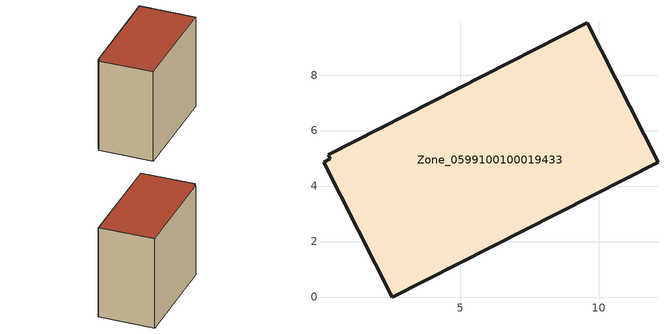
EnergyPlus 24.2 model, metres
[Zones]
Zone_0599100100019433
 floor ground (C_G): 0.07,4.86 0.31,4.99 0.24,5.13 9.58,9.88 12.13,4.86 2.54,0 z3.39
 wall outside (C_F): 12.13,4.86 9.58,9.88 0.24,5.13 0.31,4.99 0.07,4.86 2.54,0 12.13,4.86 z3.39:13
 roof outside (C_R): 0.31,4.99 0.07,4.86 2.54,0 12.13,4.86 9.58,9.88 0.24,5.13 z13
[BUILDING]
Pand.0599100100019433: North Axis=0; Terrain=City; Loads Convergence Tolerance Value=0.04; Temperature Convergence Tolerance Value=0.4; Solar Distribution=FullExterior; Maximum Number of Warmup Days=25; Minimum Number of Warmup Days=1
[Site:Location]
Rotterdam.The.Hague.AP_ZH_NLD Design_Conditions: Latitude=51.96; Longitude=4.45; Time Zone=1; Elevation=-4.5
[SITE:GROUNDTEMPERATURE:BUILDINGSURFACE]
18, 18, 18, 18, 18, 18, 18, 18, 18, 18, 18, 18
[MATERIAL] Thermal Absorptance=0.9; Solar Absorptance=0.7; Visible Absorptance=0.7
Name | Roughness | Thickness | Conductivity | Density | Specific Heat
G.TC.2015-2018 | MediumSmooth | 0.15 | 0.0428571 | 540 | 1210
F.TC.2015-2018 | Rough | 0.3 | 0.0666667 | 1920 | 840
R.TC.2015-2018 | MediumRough | 0.2 | 0.0333333 | 1500 | 1000
[CONSTRUCTION]
C_G: G.TC.2015-2018
C_F: F.TC.2015-2018
C_R: R.TC.2015-2018
[ZONE]
Zone_0599100100019433: Type=1; Multiplier=1; Ceiling Height=Autocalculate; Volume=Autocalculate; Floor Area=autocalculate; Part of Total Floor Area=Yes
[ZONEINFILTRATION:DESIGNFLOWRATE]
Infil_Zone_0599100100019433: Zone or ZoneList or Space or SpaceList=Zone_0599100100019433; Schedule=AlwaysOn; Design Flow Rate Calculation Method=Flow/Area; Flow Rate per Floor Area=0.0015; Constant Term Coefficient=1; Temperature Term Coefficient=0; Velocity Term Coefficient=0; Velocity Squared Term Coefficient=0
[HVACTEMPLATE:ZONE:IDEALLOADSAIRSYSTEM]
Zone_0599100100019433: Maximum Heating Supply Air Temperature=50; Minimum Cooling Supply Air Temperature=13; Maximum Heating Supply Air Humidity Ratio=0.0156; Minimum Cooling Supply Air Humidity Ratio=0.0077; Heating Limit=NoLimit; Cooling Limit=NoLimit; Dehumidification Control Type=ConstantSensibleHeatRatio; Cooling Sensible Heat Ratio=0.7; Dehumidification Setpoint=60; Humidification Control Type=None; Humidification Setpoint=30; Outdoor Air Method=None; Outdoor Air Flow Rate per Person=0.00944; Outdoor Air Flow Rate per Zone Floor Area=0; Outdoor Air Flow Rate per Zone=0; Demand Controlled Ventilation Type=None; Outdoor Air Economizer Type=NoEconomizer; Heat Recovery Type=None; Sensible Heat Recovery Effectiveness=0.7; Latent Heat Recovery Effectiveness=0.65
[ZONECONTROL:THERMOSTAT]
ThermostatControl_Zone_0599100100019433: Zone or ZoneList=Zone_0599100100019433; Control Type Schedule=DualSetpointControlType; Control 1=Thermostat_Zone_0599100100019433; Temperature Difference Between Cutout And Setpoint=0
[THERMOSTATSETPOINT:DUALSETPOINT]
Thermostat_Zone_0599100100019433: Heating Setpoint Temperature Schedule=HeatingSetpoint_Zone_0599100100019433; Cooling Setpoint Temperature Schedule=CoolingSetpoint_Zone_0599100100019433
[SCHEDULE:COMPACT]
HeatingSetpoint_Zone_0599100100019433: Through: 12/31, For: AllDays, Until: 24:00, 21
CoolingSetpoint_Zone_0599100100019433: Through: 12/31, For: AllDays, Until: 24:00, 24
DualSetpointControlType: Through: 12/31, For: AllDays, Until: 24:00, 4
AlwaysOn: Through: 12/31, For: AllDays, Until: 24:00, 1
